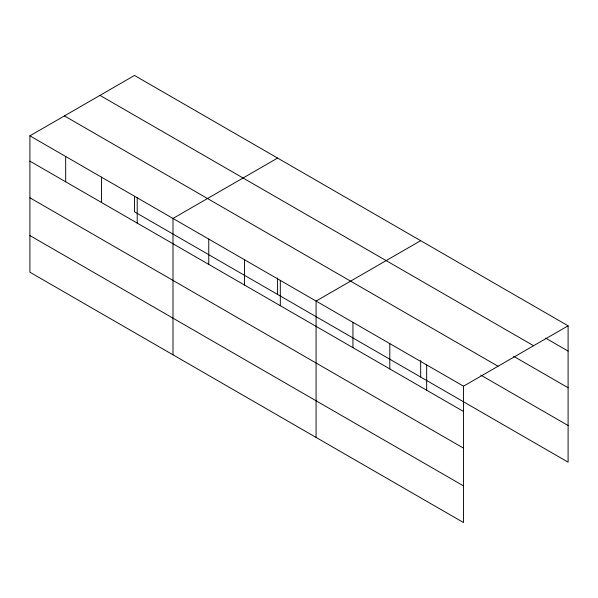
<?xml version="1.0" encoding="UTF-8"?>
<svg xmlns="http://www.w3.org/2000/svg" width="598" height="598" viewBox="0 0 598 598"><rect width="100%" height="100%" fill="white"/><g stroke="black" fill="none" stroke-linecap="round" stroke-linejoin="round"><path stroke-width="0.9" d="M463.51 448.134L463.51 386.181L29.9 135.836L29.9 272.202L463.51 522.547L463.51 448.134L29.9 197.789M134.49 196.241L134.49 211.819L568.1 462.164L568.1 325.798L134.49 75.453L29.9 135.836M277.577 158.066L172.994 218.449L172.994 354.816M420.671 240.68L316.08 301.063L316.08 437.43M463.51 386.181L568.1 325.798M545.668 338.147L568.1 351.101M99.971 95.381L533.588 345.726M513.615 356.296L568.1 387.751M64.412 115.907L498.029 366.253M480.762 375.088L568.1 425.514M29.9 161.139L463.51 411.484M29.9 235.552L463.51 485.897M426.658 364.9L426.658 390.202M420.671 360.557L420.671 377.046M389.799 343.626L389.799 368.929M352.94 322.344L352.94 347.647M280.312 280.41L280.312 305.713M277.577 277.943L277.577 294.433M244.537 259.756L244.537 285.059M208.762 239.103L208.762 264.406M137.219 197.796L137.219 223.099M101.443 177.143L101.443 202.445M65.675 156.489L65.675 181.792"/></g></svg>
